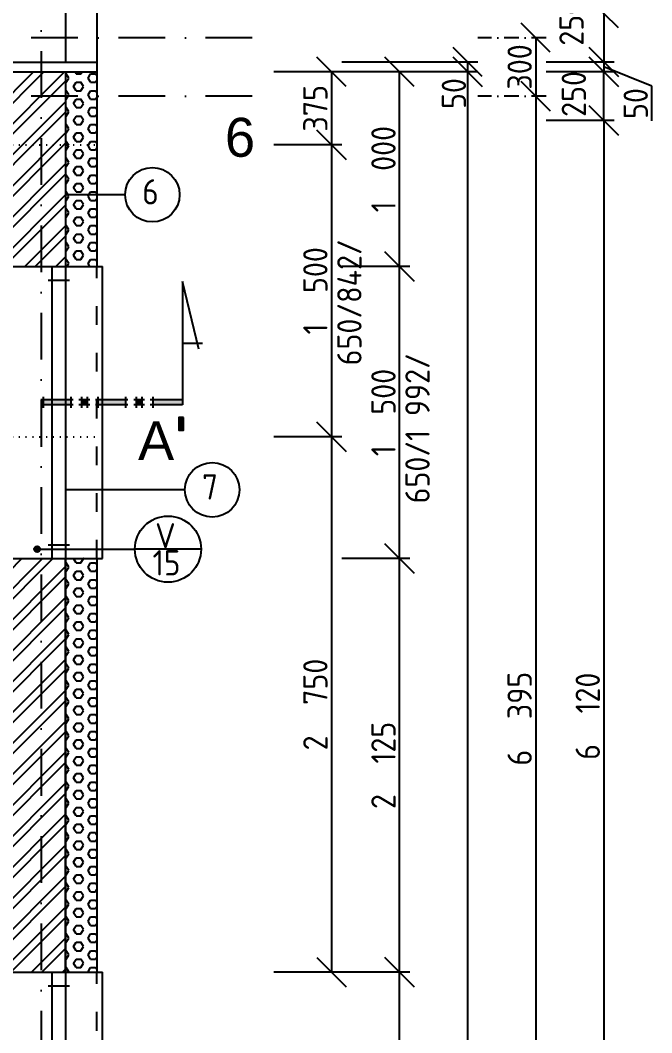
# Model space of a CAD drawing. Extents: x 4511820 to 5180432, y -1526536 to -944957.
# Drawn here: x 5040688 to 5043934, y -1317321 to -1312120 of the extents above; entities that cross this region are included whole.
import ezdxf

# ---------------------------------------------------------------- set-up
doc = ezdxf.new("R2010")
doc.units = 0
doc.header["$MEASUREMENT"] = 0
for name, pattern in [('ACAD_ISO03W100', [30, 12, -18]), ('ACAD_ISO07W100', [3.5, 0.5, -3]), ('BODKOCIARKOVANA_3', [5.6, 3, -1.3, 0, -1.3])]:
    doc.linetypes.add(name, pattern=pattern)
doc.layers.get('0').update_dxf_attribs({"linetype": 'CONTINUOUS'})
doc.layers.get('Defpoints').update_dxf_attribs({"color": 61, "linetype": 'CONTINUOUS'})
for name, color, linetype in [('KÓTY', 4, 'CONTINUOUS'), ('MÚRY', 1, 'CONTINUOUS'), ('OKNÁ', 143, 'CONTINUOUS'), ('osi', 253, 'CONTINUOUS'), ('TENKÁ', 7, 'CONTINUOUS'), ('ŠRAFY', 82, 'CONTINUOUS')]:
    doc.layers.add(name, color=color, linetype=linetype)
doc.styles.add('styl1', font='arial.ttf')
doc.styles.add('STYLE1', font='isocp.shx')
doc.dimstyles.new('STANDARD-50', dxfattribs={"dimtxt": 125, "dimasz": 150, "dimexe": 10, "dimexo": 200, "dimgap": 20, "dimtad": 1, "dimdsep": 46, "dimlunit": 6, "dimtxsty": 'STYLE1', "dimblk1": 'OBLIQUE', "dimblk2": 'OBLIQUE', "dimsah": 1, "dimcen": 2.5, "dimse1": 1, "dimse2": 1, "dimadec": 0, "dimazin": 0, "dimtfac": 1, "dimtmove": 1, "dimatfit": 3, "dimldrblk": 'OBLIQUE', "dimfxl": 1, "dimtolj": 1, "dimtzin": 0, "dimarcsym": 0})
pattern_1 = [(0, (0, -175781), (0, 43.3012702), [25, -50]), (120, (0, -175781), (-37.5, -21.6506351), [25, -50]), (60, (25, -175781), (-37.5, 21.6506351), [25, -50])]

# ---------------------------------------------------------------- blocks, each defined once
blk = doc.blocks.new('_OBLIQUE')
at = {"color": 0, "linetype": 'ByBlock'}
blk.add_line((-0.5, -0.5), (0.5, 0.5), dxfattribs=at)
blk = doc.blocks.new('*D22263')
at = {"layer": 'Defpoints', "color": 0}
for p in [(5040796, -1312210.2), (5040796, -1312510.2), (5043337.5, -1312510.2)]:
    blk.add_point(p, dxfattribs=at)
at = {"layer": 'KÓTY', "color": 0, "lineweight": -2}
blk.add_line((5043337.5, -1312210.2), (5043337.5, -1312510.2), dxfattribs=at)
at = {"layer": 'KÓTY', "color": 0, "linetype": 'ByBlock', "lineweight": -2, "xscale": 150, "yscale": 150, "zscale": 150}
for p, rotation in [((5043337.5, -1312210.2), 90), ((5043337.5, -1312510.2), 270)]:
    blk.add_blockref('_OBLIQUE', p, dxfattribs=dict(at, rotation=rotation))
at = {"layer": 'KÓTY', "color": 0, "insert": (5043255, -1312360.2), "char_height": 125, "attachment_point": 5, "rotation": 90, "style": 'STYLE1'}
blk.add_mtext('\\A1;300', dxfattribs=at)
blk = doc.blocks.new('*D22264')
at = {"layer": 'Defpoints', "color": 0}
for p in [(5041081, -1312335.2), (5041081, -1312385.2), (5042987.5, -1312385.2)]:
    blk.add_point(p, dxfattribs=at)
at = {"layer": 'KÓTY', "color": 0, "lineweight": -2}
blk.add_line((5042987.5, -1312335.2), (5042987.5, -1312385.2), dxfattribs=at)
at = {"layer": 'KÓTY', "color": 0, "linetype": 'ByBlock', "lineweight": -2, "xscale": 150, "yscale": 150, "zscale": 150}
for p, rotation in [((5042987.5, -1312335.2), 90), ((5042987.5, -1312385.2), 270)]:
    blk.add_blockref('_OBLIQUE', p, dxfattribs=dict(at, rotation=rotation))
at = {"layer": 'KÓTY', "color": 0, "insert": (5042917, -1312497), "char_height": 125, "attachment_point": 5, "rotation": 90, "style": 'STYLE1'}
blk.add_mtext('\\A1;50', dxfattribs=at)
blk = doc.blocks.new('*D22265')
at = {"layer": 'Defpoints', "color": 0}
for p in [(5040541, -1312085.2), (5040541, -1312335.2), (5043687.5, -1312335.2)]:
    blk.add_point(p, dxfattribs=at)
at = {"layer": 'KÓTY', "color": 0, "lineweight": -2}
blk.add_line((5043687.5, -1312085.2), (5043687.5, -1312335.2), dxfattribs=at)
at = {"layer": 'KÓTY', "color": 0, "linetype": 'ByBlock', "lineweight": -2, "xscale": 150, "yscale": 150, "zscale": 150}
for p, rotation in [((5043687.5, -1312085.2), 90), ((5043687.5, -1312335.2), 270)]:
    blk.add_blockref('_OBLIQUE', p, dxfattribs=dict(at, rotation=rotation))
at = {"layer": 'KÓTY', "color": 0, "insert": (5043521.5, -1312133.5), "char_height": 125, "attachment_point": 5, "rotation": 90, "style": 'STYLE1'}
blk.add_mtext('\\A1;250', dxfattribs=at)
blk = doc.blocks.new('*D22266')
at = {"layer": 'Defpoints', "color": 0}
for p in [(5040541, -1312635.2), (5040541, -1318755.2), (5043687.5, -1318755.2)]:
    blk.add_point(p, dxfattribs=at)
at = {"layer": 'KÓTY', "color": 0, "lineweight": -2}
blk.add_line((5043687.5, -1312635.2), (5043687.5, -1318755.2), dxfattribs=at)
at = {"layer": 'KÓTY', "color": 0, "linetype": 'ByBlock', "lineweight": -2, "xscale": 150, "yscale": 150, "zscale": 150}
for p, rotation in [((5043687.5, -1312635.2), 90), ((5043687.5, -1318755.2), 270)]:
    blk.add_blockref('_OBLIQUE', p, dxfattribs=dict(at, rotation=rotation))
at = {"layer": 'KÓTY', "color": 0, "insert": (5043605, -1315695.2), "char_height": 125, "attachment_point": 5, "rotation": 90, "style": 'STYLE1'}
blk.add_mtext('\\A1;6ﾠ120', dxfattribs=at)
blk = doc.blocks.new('*D22267')
at = {"layer": 'Defpoints', "color": 0}
for p in [(5040541, -1312385.2), (5043687.5, -1312385.2), (5040541, -1312635.2)]:
    blk.add_point(p, dxfattribs=at)
at = {"layer": 'KÓTY', "color": 0, "lineweight": -2}
blk.add_line((5043687.5, -1312635.2), (5043687.5, -1312385.2), dxfattribs=at)
at = {"layer": 'KÓTY', "color": 0, "linetype": 'ByBlock', "lineweight": -2, "xscale": 150, "yscale": 150, "zscale": 150}
for p, rotation in [((5043687.5, -1312385.2), 90), ((5043687.5, -1312635.2), 270)]:
    blk.add_blockref('_OBLIQUE', p, dxfattribs=dict(at, rotation=rotation))
at = {"layer": 'KÓTY', "color": 0, "insert": (5043533.5, -1312499), "char_height": 125, "attachment_point": 5, "rotation": 90, "style": 'STYLE1'}
blk.add_mtext('\\A1;250', dxfattribs=at)
blk = doc.blocks.new('*D22268')
at = {"layer": 'Defpoints', "color": 0}
for p in [(5041081, -1312335.2), (5041081, -1312385.2), (5043687.5, -1312385.2)]:
    blk.add_point(p, dxfattribs=at)
at = {"layer": 'KÓTY', "color": 0, "lineweight": -2}
for p, q in [((5043687.5, -1312335.2), (5043687.5, -1312385.2)), ((5043934, -1312459.5), (5043687.5, -1312360.2)), ((5043934, -1312637.1), (5043934, -1312459.5))]:
    blk.add_line(p, q, dxfattribs=at)
at = {"layer": 'KÓTY', "color": 0, "linetype": 'ByBlock', "lineweight": -2, "xscale": 150, "yscale": 150, "zscale": 150}
for p, rotation in [((5043687.5, -1312335.2), 90), ((5043687.5, -1312385.2), 270)]:
    blk.add_blockref('_OBLIQUE', p, dxfattribs=dict(at, rotation=rotation))
at = {"layer": 'KÓTY', "color": 0, "insert": (5043851.5, -1312548.3), "char_height": 125, "attachment_point": 5, "rotation": 90, "style": 'STYLE1'}
blk.add_mtext('\\A1;50', dxfattribs=at)
blk = doc.blocks.new('*D22269')
at = {"layer": 'Defpoints', "color": 0}
for p in [(5041881, -1312510.2), (5041881, -1318905.2), (5043337.5, -1318905.2)]:
    blk.add_point(p, dxfattribs=at)
at = {"layer": 'KÓTY', "color": 0, "lineweight": -2}
blk.add_line((5043337.5, -1312510.2), (5043337.5, -1318905.2), dxfattribs=at)
at = {"layer": 'KÓTY', "color": 0, "linetype": 'ByBlock', "lineweight": -2, "xscale": 150, "yscale": 150, "zscale": 150}
for p, rotation in [((5043337.5, -1312510.2), 90), ((5043337.5, -1318905.2), 270)]:
    blk.add_blockref('_OBLIQUE', p, dxfattribs=dict(at, rotation=rotation))
at = {"layer": 'KÓTY', "color": 0, "insert": (5043255, -1315707.7), "char_height": 125, "attachment_point": 5, "rotation": 90, "style": 'STYLE1'}
blk.add_mtext('\\A1;6ﾠ395', dxfattribs=at)
blk = doc.blocks.new('*D22275')
at = {"layer": 'Defpoints', "color": 0}
for p in [(5040921, -1312385.2), (5040921, -1345230.2), (5042987.5, -1345230.2)]:
    blk.add_point(p, dxfattribs=at)
at = {"layer": 'KÓTY', "color": 0, "lineweight": -2}
blk.add_line((5042987.5, -1312385.2), (5042987.5, -1345230.2), dxfattribs=at)
at = {"layer": 'KÓTY', "color": 0, "linetype": 'ByBlock', "lineweight": -2, "xscale": 150, "yscale": 150, "zscale": 150}
for p, rotation in [((5042987.5, -1312385.2), 90), ((5042987.5, -1345230.2), 270)]:
    blk.add_blockref('_OBLIQUE', p, dxfattribs=dict(at, rotation=rotation))
at = {"layer": 'KÓTY', "color": 0, "insert": (5042905, -1328807.7), "char_height": 125, "attachment_point": 5, "rotation": 90, "style": 'STYLE1'}
blk.add_mtext('\\A1;32ﾠ845', dxfattribs=at)
blk = doc.blocks.new('*D22291')
at = {"layer": 'Defpoints', "color": 0}
for p in [(5040921, -1317010.2), (5042637.5, -1317010.2), (5040921, -1318510.2)]:
    blk.add_point(p, dxfattribs=at)
at = {"layer": 'KÓTY', "color": 0, "lineweight": -2}
blk.add_line((5042637.5, -1318510.2), (5042637.5, -1317010.2), dxfattribs=at)
at = {"layer": 'KÓTY', "color": 0, "linetype": 'ByBlock', "lineweight": -2, "xscale": 150, "yscale": 150, "zscale": 150}
for p, rotation in [((5042637.5, -1317010.2), 90), ((5042637.5, -1318510.2), 270)]:
    blk.add_blockref('_OBLIQUE', p, dxfattribs=dict(at, rotation=rotation))
at = {"layer": 'KÓTY', "color": 0, "insert": (5042555, -1317760.2), "char_height": 125, "attachment_point": 5, "rotation": 90, "style": 'STYLE1'}
blk.add_mtext('\\A1;1ﾠ500', dxfattribs=at)
blk = doc.blocks.new('*D22292')
at = {"layer": 'Defpoints', "color": 0}
for p in [(5040921, -1314885.2), (5042637.5, -1314885.2), (5040921, -1317010.2)]:
    blk.add_point(p, dxfattribs=at)
at = {"layer": 'KÓTY', "color": 0, "lineweight": -2}
blk.add_line((5042637.5, -1317010.2), (5042637.5, -1314885.2), dxfattribs=at)
at = {"layer": 'KÓTY', "color": 0, "linetype": 'ByBlock', "lineweight": -2, "xscale": 150, "yscale": 150, "zscale": 150}
for p, rotation in [((5042637.5, -1314885.2), 90), ((5042637.5, -1317010.2), 270)]:
    blk.add_blockref('_OBLIQUE', p, dxfattribs=dict(at, rotation=rotation))
at = {"layer": 'KÓTY', "color": 0, "insert": (5042555, -1315947.7), "char_height": 125, "attachment_point": 5, "rotation": 90, "style": 'STYLE1'}
blk.add_mtext('\\A1;2ﾠ125', dxfattribs=at)
blk = doc.blocks.new('*D22293')
at = {"layer": 'Defpoints', "color": 0}
for p in [(5040921, -1313385.2), (5042637.5, -1313385.2), (5040921, -1314885.2)]:
    blk.add_point(p, dxfattribs=at)
at = {"layer": 'KÓTY', "color": 0, "lineweight": -2}
blk.add_line((5042637.5, -1314885.2), (5042637.5, -1313385.2), dxfattribs=at)
at = {"layer": 'KÓTY', "color": 0, "linetype": 'ByBlock', "lineweight": -2, "xscale": 150, "yscale": 150, "zscale": 150}
for p, rotation in [((5042637.5, -1313385.2), 90), ((5042637.5, -1314885.2), 270)]:
    blk.add_blockref('_OBLIQUE', p, dxfattribs=dict(at, rotation=rotation))
at = {"layer": 'KÓTY', "color": 0, "insert": (5042555, -1314135.2), "char_height": 125, "attachment_point": 5, "rotation": 90, "style": 'STYLE1'}
blk.add_mtext('\\A1;1ﾠ500', dxfattribs=at)
blk = doc.blocks.new('*D22294')
at = {"layer": 'Defpoints', "color": 0}
for p in [(5040921, -1312385.2), (5042637.5, -1312385.2), (5040921, -1313385.2)]:
    blk.add_point(p, dxfattribs=at)
at = {"layer": 'KÓTY', "color": 0, "lineweight": -2}
blk.add_line((5042637.5, -1313385.2), (5042637.5, -1312385.2), dxfattribs=at)
at = {"layer": 'KÓTY', "color": 0, "linetype": 'ByBlock', "lineweight": -2, "xscale": 150, "yscale": 150, "zscale": 150}
for p, rotation in [((5042637.5, -1312385.2), 90), ((5042637.5, -1313385.2), 270)]:
    blk.add_blockref('_OBLIQUE', p, dxfattribs=dict(at, rotation=rotation))
at = {"layer": 'KÓTY', "color": 0, "insert": (5042555, -1312885.2), "char_height": 125, "attachment_point": 5, "rotation": 90, "style": 'STYLE1'}
blk.add_mtext('\\A1;1ﾠ000', dxfattribs=at)
blk = doc.blocks.new('*D22305')
at = {"layer": 'Defpoints', "color": 0}
for p in [(5041081, -1312385.2), (5041081, -1312760.2), (5042287.5, -1312760.2)]:
    blk.add_point(p, dxfattribs=at)
at = {"layer": 'KÓTY', "color": 0, "lineweight": -2}
blk.add_line((5042287.5, -1312385.2), (5042287.5, -1312760.2), dxfattribs=at)
at = {"layer": 'KÓTY', "color": 0, "linetype": 'ByBlock', "lineweight": -2, "xscale": 150, "yscale": 150, "zscale": 150}
for p, rotation in [((5042287.5, -1312385.2), 90), ((5042287.5, -1312760.2), 270)]:
    blk.add_blockref('_OBLIQUE', p, dxfattribs=dict(at, rotation=rotation))
at = {"layer": 'KÓTY', "color": 0, "insert": (5042205, -1312572.7), "char_height": 125, "attachment_point": 5, "rotation": 90, "style": 'STYLE1'}
blk.add_mtext('\\A1;375', dxfattribs=at)
blk = doc.blocks.new('*D22306')
at = {"layer": 'Defpoints', "color": 0}
for p in [(5041081, -1312760.2), (5041081, -1314260.2), (5042287.5, -1314260.2)]:
    blk.add_point(p, dxfattribs=at)
at = {"layer": 'KÓTY', "color": 0, "lineweight": -2}
blk.add_line((5042287.5, -1312760.2), (5042287.5, -1314260.2), dxfattribs=at)
at = {"layer": 'KÓTY', "color": 0, "linetype": 'ByBlock', "lineweight": -2, "xscale": 150, "yscale": 150, "zscale": 150}
for p, rotation in [((5042287.5, -1312760.2), 90), ((5042287.5, -1314260.2), 270)]:
    blk.add_blockref('_OBLIQUE', p, dxfattribs=dict(at, rotation=rotation))
at = {"layer": 'KÓTY', "color": 0, "insert": (5042205, -1313510.2), "char_height": 125, "attachment_point": 5, "rotation": 90, "style": 'STYLE1'}
blk.add_mtext('\\A1;1ﾠ500', dxfattribs=at)
blk = doc.blocks.new('*D22307')
at = {"layer": 'Defpoints', "color": 0}
for p in [(5040921, -1314260.2), (5040921, -1317010.2), (5042287.5, -1317010.2)]:
    blk.add_point(p, dxfattribs=at)
at = {"layer": 'KÓTY', "color": 0, "lineweight": -2}
blk.add_line((5042287.5, -1314260.2), (5042287.5, -1317010.2), dxfattribs=at)
at = {"layer": 'KÓTY', "color": 0, "linetype": 'ByBlock', "lineweight": -2, "xscale": 150, "yscale": 150, "zscale": 150}
for p, rotation in [((5042287.5, -1314260.2), 90), ((5042287.5, -1317010.2), 270)]:
    blk.add_blockref('_OBLIQUE', p, dxfattribs=dict(at, rotation=rotation))
at = {"layer": 'KÓTY', "color": 0, "insert": (5042205, -1315635.2), "char_height": 125, "attachment_point": 5, "rotation": 90, "style": 'STYLE1'}
blk.add_mtext('\\A1;2ﾠ750', dxfattribs=at)

msp = doc.modelspace()

# ---------------------------------------------------------------- hatches: boundary and pattern name
at = {"layer": 'TENKÁ'}
h = msp.add_hatch(color=256, dxfattribs=at)
h.dxf.hatch_style = 1
h.paths.add_polyline_path([(5040947.687, -1314096.625), (5040947.687, -1314070.75), (5040806.562, -1314070.75), (5040806.562, -1314096.625)])
h = msp.add_hatch(color=256, dxfattribs=at)
h.dxf.hatch_style = 1
h.paths.add_polyline_path([(5041032.812, -1314096.625), (5041032.812, -1314070.75), (5041002.562, -1314070.75), (5041002.562, -1314096.625)])
h = msp.add_hatch(color=256, dxfattribs=at)
h.dxf.hatch_style = 1
h.paths.add_polyline_path([(5041087.687, -1314096.625), (5041228.812, -1314096.625), (5041228.812, -1314070.75), (5041087.687, -1314070.75)])
h = msp.add_hatch(color=256, dxfattribs=at)
h.dxf.hatch_style = 1
h.paths.add_polyline_path([(5041313.937, -1314096.625), (5041313.937, -1314070.75), (5041283.687, -1314070.75), (5041283.687, -1314096.625)])
h = msp.add_hatch(color=256, dxfattribs=at)
h.dxf.hatch_style = 1
h.paths.add_polyline_path([(5041368.812, -1314096.625), (5041522.437, -1314096.625), (5041522.437, -1314070.75), (5041368.812, -1314070.75)])
h = msp.add_hatch(color=256, dxfattribs=at)
h.dxf.hatch_style = 1
h.paths.add_polyline_path([(5041503.062, -1314161.5), (5041503.062, -1314225.125), (5041526.687, -1314225.125), (5041526.687, -1314161.5)])
h = msp.add_hatch(color=256, dxfattribs=at)
h.dxf.hatch_style = 1
h.paths.add_polyline_path([(5040790.327, -1314836.957, 2.41421356), (5040775.327, -1314851.957, 0.41421356)])
at = {"layer": 'ŠRAFY'}
h = msp.add_hatch(dxfattribs=at)
h.set_pattern_fill('ANSI32', color=256, scale=300)
h.paths.add_polyline_path([(5040921, -1312760.191), (5040921, -1312385.191), (5040541, -1312385.191), (5040541, -1312635.191), (5040541, -1312760.191)])
h = msp.add_hatch(dxfattribs=at)
h.set_pattern_fill('HEX', color=256, scale=200)
h.set_pattern_definition(pattern_1)
h.paths.add_polyline_path([(5041081, -1312385.191), (5040921, -1312385.191), (5040921, -1313385.191), (5041081, -1313385.191), (5041081, -1313016.691)])
h = msp.add_hatch(dxfattribs=at)
h.set_pattern_fill('ANSI32', color=256, scale=300)
h.paths.add_polyline_path([(5040921, -1313385.191), (5040921, -1312760.191), (5040541, -1312760.191), (5040541, -1313385.191)])
h = msp.add_hatch(dxfattribs=at)
h.set_pattern_fill('ANSI32', color=256, scale=300)
h.paths.add_polyline_path([(5040851, -1317010.191), (5040921, -1317010.191), (5040921, -1314885.191), (5040851, -1314885.191), (5040541, -1314885.191), (5040541, -1314935.191), (5040541, -1315135.191), (5040541, -1316735.191), (5040541, -1316935.191), (5040541, -1317010.191)])
h = msp.add_hatch(dxfattribs=at)
h.set_pattern_fill('HEX', color=256, scale=200)
h.set_pattern_definition(pattern_1)
h.paths.add_polyline_path([(5041081, -1317010.191), (5041081, -1314885.191), (5040921, -1314885.191), (5040921, -1317010.191)])

# ---------------------------------------------------------------- linework, layer by layer
at = {"layer": 'KÓTY', "linetype": 'BODKOCIARKOVANA_3', "ltscale": 25}
for p, q in [((5043390.903, -1312210.191), (5043040.903, -1312210.191)), ((5043390.903, -1312510.191), (5043040.903, -1312510.191))]:
    msp.add_line(p, q, dxfattribs=at)
at = {"layer": 'KÓTY', "ltscale": 25}
for p, q in [((5042690.903, -1312335.191), (5042340.903, -1312335.191)), ((5043040.903, -1312335.191), (5042690.903, -1312335.191)), ((5043740.903, -1312335.191), (5043390.903, -1312335.191)), ((5042690.903, -1312385.191), (5042340.903, -1312385.191)), ((5043040.903, -1312385.191), (5042690.903, -1312385.191)), ((5043740.903, -1312385.191), (5043390.903, -1312385.191)), ((5043740.903, -1312635.191), (5043390.903, -1312635.191))]:
    msp.add_line(p, q, dxfattribs=at)
at = {"layer": 'KÓTY', "ltscale": 0.25}
for p, q in [((5042340.903, -1312385.191), (5041990.903, -1312385.191)), ((5042340.903, -1312760.191), (5041990.903, -1312760.191)), ((5042690.903, -1313385.191), (5042340.903, -1313385.191)), ((5042340.903, -1314260.191), (5041990.903, -1314260.191)), ((5042690.903, -1314885.191), (5042340.903, -1314885.191)), ((5042340.903, -1317010.191), (5041990.903, -1317010.191)), ((5042690.903, -1317010.191), (5042340.903, -1317010.191))]:
    msp.add_line(p, q, dxfattribs=at)
at = {"layer": 'MÚRY'}
for p, q in [((5041081, -1310838), (5041081, -1313385.191)), ((5040541, -1313385.191), (5041081, -1313385.191)), ((5040541, -1314885.191), (5041081, -1314885.191)), ((5041081, -1314885.191), (5041081, -1317010.191)), ((5041081, -1314885.191), (5041081, -1317010.191)), ((5040541, -1317010.191), (5041081, -1317010.191))]:
    msp.add_line(p, q, dxfattribs=at)
at = {"layer": 'OKNÁ', "ltscale": 0.25}
for p, q in [((5041227.354, -1313016.691), (5040921, -1313016.691)), ((5040851, -1313385.191), (5040851, -1314885.191)), ((5040921, -1313385.191), (5040921, -1314885.191)), ((5040831, -1313455.191), (5040941, -1313455.191)), ((5040831, -1313455.191), (5040941, -1313455.191)), ((5041534.854, -1314532.191), (5040921, -1314532.191)), ((5040831, -1314815.191), (5040941, -1314815.191)), ((5040831, -1314815.191), (5040941, -1314815.191)), ((5040851, -1317010.191), (5040851, -1318510.191)), ((5040921, -1317010.191), (5040921, -1318510.191)), ((5040831, -1317080.191), (5040941, -1317080.191)), ((5040831, -1317080.191), (5040941, -1317080.191))]:
    msp.add_line(p, q, dxfattribs=at)
for centre in [(5041367.354, -1313016.691), (5041674.854, -1314532.191)]:
    msp.add_circle(centre, 140, dxfattribs=at)
at = {"layer": 'osi', "linetype": 'BODKOCIARKOVANA_3', "ltscale": 80}
for p, q in [((5040796, -1310038), (5040796, -1347555.191)), ((5041881, -1312210.191), (4978211, -1312210.191)), ((5041881, -1312510.191), (4978211, -1312510.191))]:
    msp.add_line(p, q, dxfattribs=at)
at = {"layer": 'TENKÁ'}
for p, q in [((5040921, -1310838), (5040921, -1312335.191)), ((5037041, -1312335.191), (5041081, -1312335.191)), ((5037041, -1312385.191), (5041081, -1312385.191)), ((5040921, -1312385.191), (5040921, -1313385.191)), ((5041522.437, -1313461.625), (5041522.437, -1314096.625)), ((5041605.562, -1313810.25), (5041522.437, -1313461.625)), ((5041522.437, -1313779.125), (5041625.687, -1313779.125)), ((5040960.187, -1314070.75), (5040794.062, -1314070.75)), ((5040806.562, -1314054.5), (5040806.562, -1314111.5)), ((5040947.687, -1314054.5), (5040947.687, -1314111.5)), ((5041045.312, -1314070.75), (5040990.062, -1314070.75)), ((5041002.562, -1314054.5), (5041002.562, -1314111.5)), ((5041032.812, -1314054.5), (5041032.812, -1314111.5)), ((5041241.312, -1314070.75), (5041075.187, -1314070.75)), ((5041087.687, -1314054.5), (5041087.687, -1314111.5)), ((5041228.812, -1314054.5), (5041228.812, -1314111.5)), ((5041326.437, -1314070.75), (5041271.187, -1314070.75)), ((5041283.687, -1314054.5), (5041283.687, -1314111.5)), ((5041313.937, -1314054.5), (5041313.937, -1314111.5)), ((5041522.437, -1314070.75), (5041356.312, -1314070.75)), ((5041368.812, -1314054.5), (5041368.812, -1314111.5)), ((5040960.187, -1314096.625), (5040794.062, -1314096.625)), ((5041045.312, -1314096.625), (5040990.062, -1314096.625)), ((5041241.312, -1314096.625), (5041075.187, -1314096.625)), ((5041326.437, -1314096.625), (5041271.187, -1314096.625)), ((5041522.437, -1314096.625), (5041356.312, -1314096.625)), ((5040921, -1317010.191), (5040921, -1314885.191)), ((5040921, -1314885.191), (5040921, -1317010.191))]:
    msp.add_line(p, q, dxfattribs=at)
at = {"layer": 'TENKÁ', "linetype": 'ACAD_ISO07W100', "ltscale": 10}
for p, q in [((5040541, -1312760.191), (5041081, -1312760.191)), ((5040541, -1314260.191), (5041081, -1314260.191))]:
    msp.add_line(p, q, dxfattribs=at)
at = {"layer": 'TENKÁ', "linetype": 'ACAD_ISO03W100', "ltscale": 8}
for p, q in [((5041081, -1314885.191), (5041081, -1313385.191)), ((5041081, -1318510.191), (5041081, -1317010.191))]:
    msp.add_line(p, q, dxfattribs=at)
at = {"layer": 'TENKÁ', "ltscale": 0.25}
for p, q in [((5041081, -1313385.191), (5041111, -1313385.191)), ((5041111, -1314885.191), (5041111, -1313385.191)), ((5040775.327, -1314836.957), (5041277.729, -1314836.957)), ((5041617.729, -1314836.957), (5041277.729, -1314836.957)), ((5041081, -1314885.191), (5041111, -1314885.191)), ((5041081, -1317010.191), (5041111, -1317010.191)), ((5041111, -1318510.191), (5041111, -1317010.191))]:
    msp.add_line(p, q, dxfattribs=at)
at = {"layer": 'TENKÁ'}
msp.add_lwpolyline([(5041526.687, -1314161.5), (5041503.062, -1314161.5), (5041503.062, -1314225.125), (5041526.687, -1314225.125)], close=True, dxfattribs=at)
at = {"layer": 'TENKÁ', "ltscale": 0.25}
msp.add_circle((5041447.729, -1314836.957), 170, dxfattribs=at)
at = {"layer": 'TENKÁ'}
msp.add_circle((5040775.327, -1314836.957), 15, dxfattribs=at)

# ---------------------------------------------------------------- texts
at = {"layer": 'KÓTY', "char_height": 125, "attachment_point": 5, "rotation": 90, "style": 'STYLE1'}
for s, insert in [('\\A1;650/842/', (5042379.957, -1313569.314)), ('\\A1;650/1 992/', (5042729.957, -1314216.314))]:
    msp.add_mtext(s, dxfattribs=dict(at, insert=insert))
at = {"layer": 'TENKÁ', "ltscale": 0.25, "style": 'styl1'}
for s, p in [('6', (5041740.054, -1312821.769)), ('A', (5041293.201, -1314379.942))]:
    msp.add_text(s, height=200, dxfattribs=at).set_placement(p)
at = {"layer": 'TENKÁ', "style": 'STYLE1'}
for s, p in [('6', (5041315.323, -1313066.691)), ('7', (5041622.823, -1314582.191)), ('V', (5041381.699, -1314833.457)), ('15', (5041368.199, -1314972.094))]:
    msp.add_text(s, height=130, dxfattribs=at).set_placement(p)

# ---------------------------------------------------------------- dimensions: what is measured, and where the dimension line sits
at = {"layer": 'KÓTY'}
for base, p1, p2, picture, middle in [((5043687.5, -1312335.191), (5040541, -1312085.191), (5040541, -1312335.191), '*D22265', (5043604, -1312133.5)), ((5043687.5, -1312385.191), (5040541, -1312635.191), (5040541, -1312385.191), '*D22267', (5043616, -1312499)), ((5042987.5, -1312385.191), (5041081, -1312335.191), (5041081, -1312385.191), '*D22264', (5042999.5, -1312497)), ((5043687.5, -1312385.191), (5041081, -1312335.191), (5041081, -1312385.191), '*D22268', (5043934, -1312479.5))]:
    dim = msp.add_linear_dim(base=base, p1=p1, p2=p2, angle=90, dimstyle='STANDARD-50', dxfattribs=at)
    dim.commit()
    dim.dimension.update_dxf_attribs({"geometry": picture, "text_midpoint": middle, "dimtype": 160})
for base, p1, p2, picture, middle in [((5043337.5, -1312510.191), (5040796, -1312210.191), (5040796, -1312510.191), '*D22263', (5043255, -1312360.191)), ((5042987.5, -1345230.191), (5040921, -1312385.191), (5040921, -1345230.191), '*D22275', (5042904.957, -1328807.691)), ((5042637.5, -1312385.191), (5040921, -1313385.191), (5040921, -1312385.191), '*D22294', (5042554.957, -1312885.191)), ((5042287.5, -1312760.191), (5041081, -1312385.191), (5041081, -1312760.191), '*D22305', (5042205, -1312572.691)), ((5043337.5, -1318905.191), (5041881, -1312510.191), (5041881, -1318905.191), '*D22269', (5043254.957, -1315707.691)), ((5043687.5, -1318755.191), (5040541, -1312635.191), (5040541, -1318755.191), '*D22266', (5043604.957, -1315695.191)), ((5042287.5, -1314260.191), (5041081, -1312760.191), (5041081, -1314260.191), '*D22306', (5042204.957, -1313510.191)), ((5042637.5, -1313385.191), (5040921, -1314885.191), (5040921, -1313385.191), '*D22293', (5042554.957, -1314135.191)), ((5042287.5, -1317010.191), (5040921, -1314260.191), (5040921, -1317010.191), '*D22307', (5042204.957, -1315635.191)), ((5042637.5, -1314885.191), (5040921, -1317010.191), (5040921, -1314885.191), '*D22292', (5042554.957, -1315947.691)), ((5042637.5, -1317010.191), (5040921, -1318510.191), (5040921, -1317010.191), '*D22291', (5042554.957, -1317760.191))]:
    dim = msp.add_linear_dim(base=base, p1=p1, p2=p2, angle=90, dimstyle='STANDARD-50', dxfattribs=at)
    dim.commit()
    dim.dimension.update_dxf_attribs({"geometry": picture, "text_midpoint": middle})

doc.saveas('drawing.dxf')
